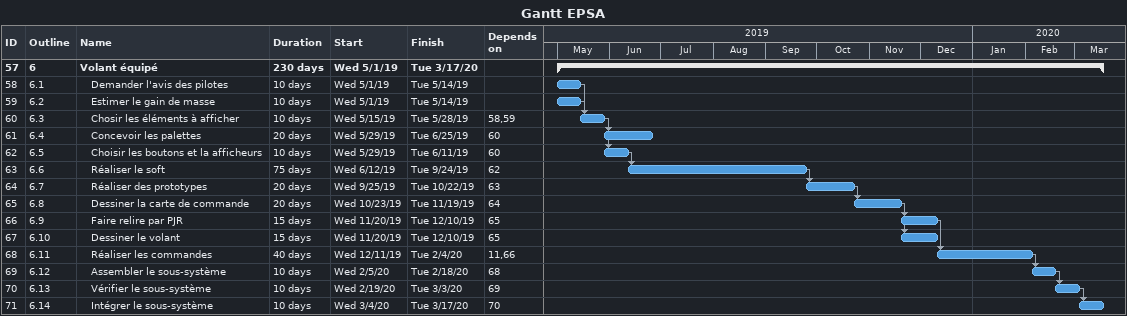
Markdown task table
Gantt EPSA

| ID | WBS | Task | Duration | Start | Finish | Predecessors |
|---|---|---|---|---|---|---|
| 57 | 6 | **Volant équipé** | 230d | 2019-05-01 | 2020-03-17 |  |
| 58 | 6.1 | Demander l'avis des pilotes | 10d | 2019-05-01 | 2019-05-14 |  |
| 59 | 6.2 | Estimer le gain de masse | 10d | 2019-05-01 | 2019-05-14 |  |
| 60 | 6.3 | Chosir les éléments à afficher | 10d | 2019-05-15 | 2019-05-28 | 58, 59 |
| 61 | 6.4 | Concevoir les palettes | 20d | 2019-05-29 | 2019-06-25 | 60 |
| 62 | 6.5 | Choisir les boutons et la afficheurs | 10d | 2019-05-29 | 2019-06-11 | 60 |
| 63 | 6.6 | Réaliser le soft | 75d | 2019-06-12 | 2019-09-24 | 62 |
| 64 | 6.7 | Réaliser des prototypes | 20d | 2019-09-25 | 2019-10-22 | 63 |
| 65 | 6.8 | Dessiner la carte de commande | 20d | 2019-10-23 | 2019-11-19 | 64 |
| 66 | 6.9 | Faire relire par PJR | 15d | 2019-11-20 | 2019-12-10 | 65 |
| 67 | 6.10 | Dessiner le volant | 15d | 2019-11-20 | 2019-12-10 | 65 |
| 68 | 6.11 | Réaliser les commandes | 40d | 2019-12-11 | 2020-02-04 | 11, 66 |
| 69 | 6.12 | Assembler le sous-système | 10d | 2020-02-05 | 2020-02-18 | 68 |
| 70 | 6.13 | Vérifier le sous-système | 10d | 2020-02-19 | 2020-03-03 | 69 |
| 71 | 6.14 | Intégrer le sous-système | 10d | 2020-03-04 | 2020-03-17 | 70 |
